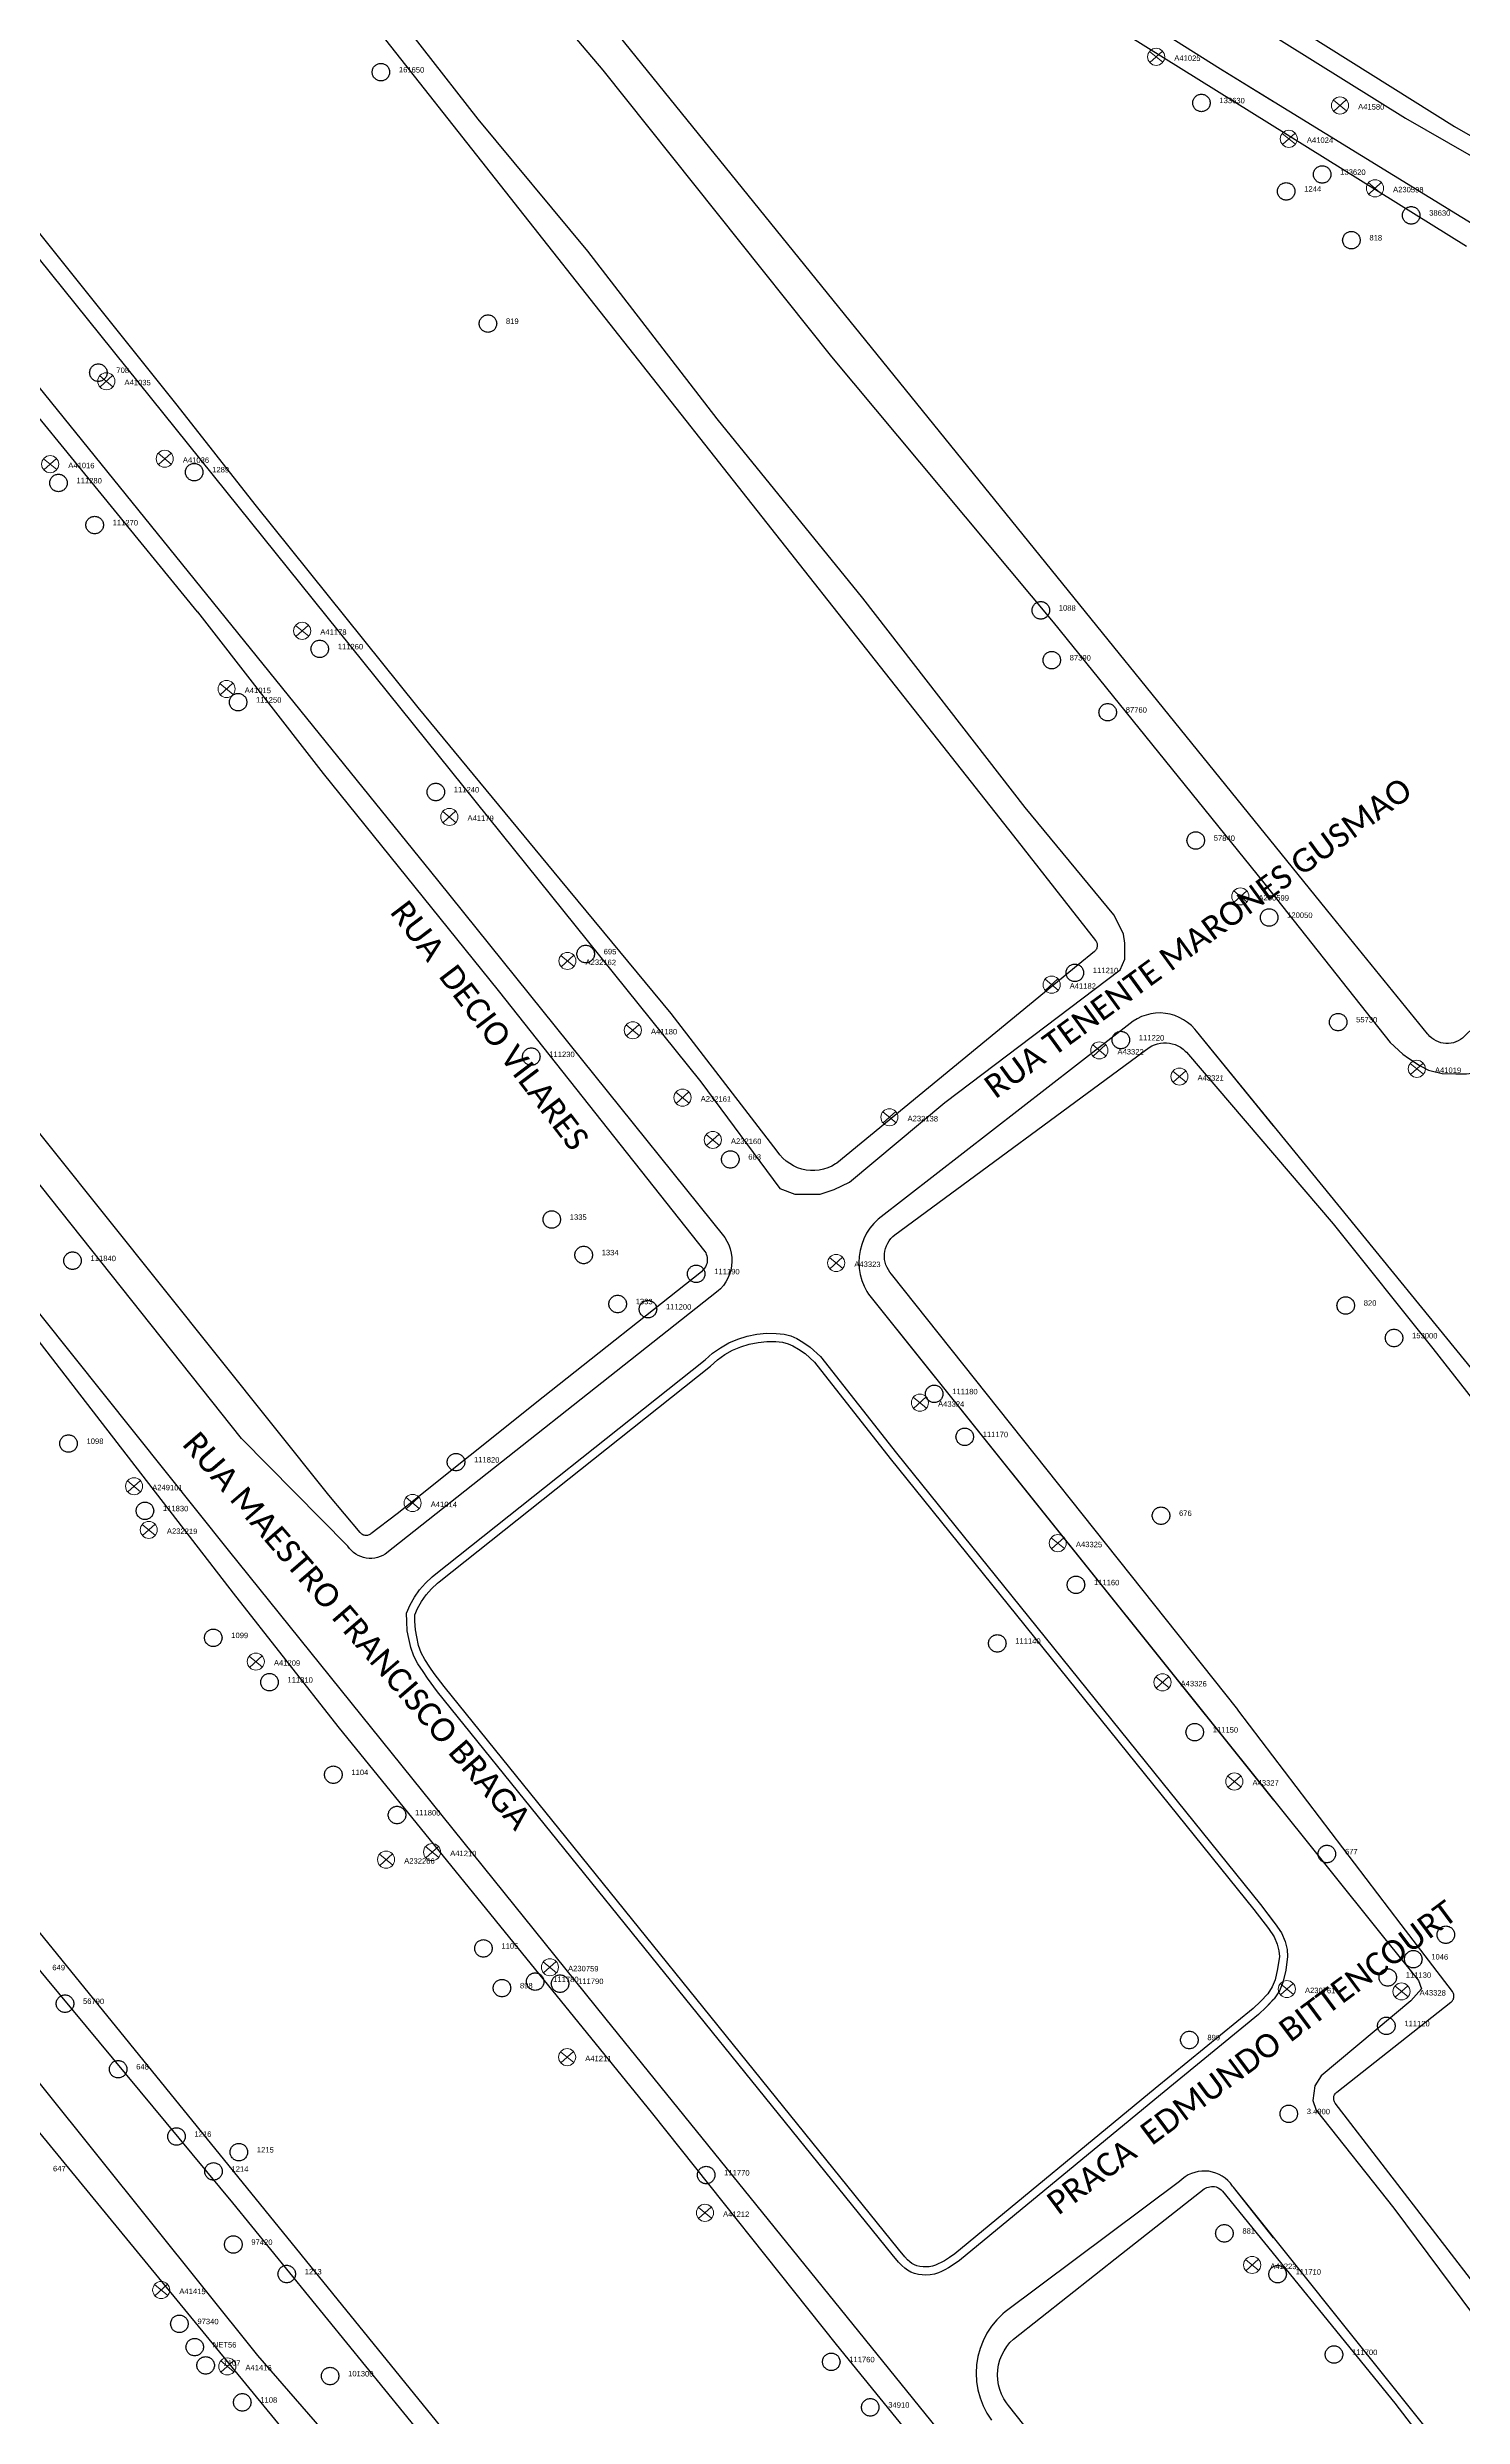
# Model space of a CAD drawing. Header units: millimetres. Extents: x 676447 to 689606, y 7455628 to 7463967.
# Drawn here: x 685494.8 to 685676.6, y 7458956.9 to 7459261.4 of the extents above; entities that cross this region are included whole.
import ezdxf

# ---------------------------------------------------------------- set-up
doc = ezdxf.new("R2010")
doc.units = ezdxf.units.MM
doc.header["$LTSCALE"] = 0.1
doc.header["$MEASUREMENT"] = 0
doc.linetypes.add('PHANTOM2', pattern=[1.25, 0.625, -0.125, 0.125, -0.125, 0.125, -0.125])
doc.layers.add('10.4-Postes', color=1, linetype='Continuous', lineweight=0)
for name, color, linetype in [('Caixas Subterrâneas', 5, 'Continuous'), ('LEGENDAS_INFRAESTRUTURAS', 7, 'Continuous'), ('MUB_MEIOFIO', 7, 'Continuous'), ('MUB_OBRA_ARTE', 7, 'Continuous'), ('MUB_QUADRAS', 7, 'Continuous'), ('MUB_SEGMENTO', 7, 'Continuous'), ('NOS_DE_INFRAESTRUTURA', 7, 'Continuous')]:
    doc.layers.add(name, color=color, linetype=linetype)
doc.styles.add('Legend', font='calibri.ttf')
doc.styles.get("Standard").update_dxf_attribs({"font": 'arial.ttf'})

# ---------------------------------------------------------------- blocks, each defined once
blk = doc.blocks.new('MHMZ')
at = {"linetype": 'PHANTOM2'}
blk.add_circle((0, 0), 0.0000101, dxfattribs=at)
blk = doc.blocks.new('PTPT')
at = {"layer": '10.4-Postes', "color": 1, "linetype": 'PHANTOM2'}
for points in [[(-0.0000079, 0.0000104), (0.0000075, -0.000002)], [(0.000007, 0.0000109), (-0.0000074, -0.0000025)]]:
    blk.add_lwpolyline(points, dxfattribs=at)
at = {"layer": '10.4-Postes', "color": 1}
blk.add_circle((-0.0000002, 0.0000042), 0.00000987, dxfattribs=at)

msp = doc.modelspace()

# ---------------------------------------------------------------- linework, layer by layer
at = {"layer": 'MUB_MEIOFIO', "color": 253, "linetype": 'Continuous'}
for points in [[(685435.92, 7459289.18), (685544.92, 7459154.35), (685581.82, 7459108.44), (685582.11, 7459107.97), (685582.34, 7459107.47), (685582.53, 7459106.95), (685582.65, 7459106.42), (685582.73, 7459105.87), (685582.74, 7459105.32), (685582.7, 7459104.78), (685582.59, 7459104.23), (685582.44, 7459103.71), (685582.23, 7459103.2), (685581.96, 7459102.72), (685581.65, 7459102.26), (685581.29, 7459101.84), (685580.99, 7459101.55), (685538.19, 7459067.74), (685537.88, 7459067.56), (685537.55, 7459067.41), (685537.2, 7459067.3), (685536.85, 7459067.22), (685536.49, 7459067.18), (685536.12, 7459067.18), (685535.76, 7459067.22), (685535.41, 7459067.3), (685535.06, 7459067.41), (685534.73, 7459067.55), (685534.42, 7459067.73), (685534.12, 7459067.95), (685533.85, 7459068.19), (685533.61, 7459068.46), (685533.4, 7459068.75), (685533.38, 7459068.78)], [(685541.53, 7459287.51), (685566.17, 7459258.44), (685595.56, 7459221.62), (685624.04, 7459187.49), (685651.07, 7459154.02), (685652.35, 7459152.4)], [(685453.4, 7459284.34), (685578.76, 7459128.45), (685588.91, 7459114.71), (685590.83, 7459113.99), (685592.45, 7459113.99), (685594.07, 7459113.99), (685595.87, 7459114.59), (685597.85, 7459115.55), (685610.12, 7459125.78), (685632.64, 7459142.83), (685633.24, 7459144.21), (685633.24, 7459146.25), (685633.06, 7459147.39), (685632.64, 7459148.29), (685631.8, 7459149.91), (685620.43, 7459163.69), (685599.58, 7459190.61), (685580.84, 7459213.63), (685564.25, 7459235.2), (685550.13, 7459252.14), (685535.82, 7459270.53)], [(685652.35, 7459254.38), (685645.51, 7459258.59), (685612.32, 7459279.52)], [(685533.4, 7459068.75), (685519.72, 7459082.58), (685482.38, 7459129.53), (685438.59, 7459184.17), (685400.68, 7459232.1), (685386.44, 7459249.74), (685386.1, 7459250.78), (685385.87, 7459251.86), (685385.76, 7459252.95), (685385.76, 7459254.04), (685385.87, 7459255.13), (685386.1, 7459256.21), (685386.44, 7459257.25), (685386.88, 7459258.25), (685387.43, 7459259.2), (685388.08, 7459260.09), (685388.81, 7459260.91), (685389.63, 7459261.64)], [(685308.2, 7459245.92), (685344.71, 7459199.62), (685371.87, 7459165.81), (685396.72, 7459135.31), (685419.83, 7459106.46), (685447.18, 7459071.91), (685484.29, 7459025.64), (685518.6, 7458984.34), (685560.1, 7458933.38), (685588.01, 7458898.38), (685612.26, 7458868.48), (685624.75, 7458853.2)], [(685652.35, 7459122.77), (685642.43, 7459134.94), (685642.21, 7459135.21), (685641.78, 7459135.66), (685641.3, 7459136.06), (685640.78, 7459136.42), (685640.23, 7459136.71), (685639.66, 7459136.95), (685639.06, 7459137.12), (685638.44, 7459137.23), (685637.82, 7459137.28), (685637.19, 7459137.26), (685636.58, 7459137.17), (685635.97, 7459137.02), (685635.38, 7459136.81), (685634.82, 7459136.54), (685634.29, 7459136.21), (685601.52, 7459110.8), (685600.97, 7459110.24), (685600.48, 7459109.63), (685600.05, 7459108.97), (685599.7, 7459108.27), (685599.42, 7459107.53), (685599.22, 7459106.77), (685599.11, 7459106), (685599.07, 7459105.21), (685599.11, 7459104.43), (685599.24, 7459103.65), (685599.45, 7459102.9), (685599.73, 7459102.17), (685600.09, 7459101.47), (685600.29, 7459101.15), (685652.35, 7459036.12)], [(685619.17, 7458942.94), (685566.57, 7459007.96), (685518.05, 7459068.26), (685470.07, 7459128.33)], [(685544.94, 7459050.05), (685543.63, 7459051.77), (685543.06, 7459052.63), (685542.39, 7459053.65), (685541.86, 7459054.63), (685541.48, 7459055.72), (685541.22, 7459056.89), (685541.03, 7459057.86), (685540.96, 7459059.07), (685540.95, 7459060.14), (685541.4, 7459061.2), (685541.96, 7459062.2), (685542.62, 7459063.15), (685543.38, 7459064.01), (685544.22, 7459064.8), (685544.48, 7459065.01), (685579.31, 7459092.71), (685580.25, 7459093.54), (685581.28, 7459094.26), (685582.37, 7459094.88), (685583.52, 7459095.37), (685584.72, 7459095.74), (685585.95, 7459095.99), (685587.2, 7459096.11), (685588.45, 7459096.09), (685589.44, 7459096), (685590.31, 7459095.77), (685591.07, 7459095.44), (685591.86, 7459094.98), (685592.8, 7459094.32), (685594.12, 7459093.11), (685603.9, 7459080.69), (685650.64, 7459022.7), (685652.35, 7459020.49)], [(685652.35, 7459010.52), (685651.4, 7459009.5), (685650.41, 7459008.55), (685637.81, 7458998.25), (685612, 7458976.94), (685611.31, 7458976.47), (685610.59, 7458976), (685610.11, 7458975.74), (685609.68, 7458975.54), (685609.28, 7458975.36), (685608.79, 7458975.2), (685608.2, 7458975.09), (685607.66, 7458975.06), (685607.2, 7458975.09), (685606.71, 7458975.15), (685606.22, 7458975.27), (685605.75, 7458975.43), (685605.29, 7458975.7), (685604.95, 7458975.96), (685604.57, 7458976.29), (685604.17, 7458976.73), (685603.33, 7458977.72), (685544.94, 7459050.05)], [(685553.44, 7458928.35), (685521.84, 7458964.74), (685487.3, 7459007.79)], [(685652.35, 7458979.88), (685647.17, 7458986.36), (685647.07, 7458986.52), (685646.79, 7458986.89), (685646.48, 7458987.22), (685646.13, 7458987.52), (685645.75, 7458987.79), (685645.35, 7458988.01), (685644.93, 7458988.19), (685644.49, 7458988.32), (685644.04, 7458988.41), (685643.58, 7458988.45), (685643.12, 7458988.44), (685642.66, 7458988.39), (685642.22, 7458988.28), (685641.78, 7458988.13), (685641.37, 7458987.94), (685640.97, 7458987.7), (685640.61, 7458987.42), (685640.27, 7458987.11), (685617.84, 7458970.34), (685617.55, 7458970.09), (685616.79, 7458969.33), (685616.11, 7458968.5), (685615.52, 7458967.6), (685615.03, 7458966.64), (685614.64, 7458965.64), (685614.36, 7458964.6), (685614.19, 7458963.53), (685614.13, 7458962.46), (685614.18, 7458961.38), (685614.35, 7458960.32), (685614.63, 7458959.28), (685615.01, 7458958.27), (685615.5, 7458957.31), (685616.08, 7458956.41)]]:
    msp.add_lwpolyline(points, dxfattribs=at)
at = {"layer": 'MUB_MEIOFIO', "linetype": 'Continuous'}
for points in [[(685435.92, 7459289.18), (685544.92, 7459154.35), (685581.82, 7459108.44), (685582.11, 7459107.97), (685582.34, 7459107.47), (685582.53, 7459106.95), (685582.65, 7459106.42), (685582.73, 7459105.87), (685582.74, 7459105.32), (685582.7, 7459104.78), (685582.59, 7459104.23), (685582.44, 7459103.71), (685582.23, 7459103.2), (685581.96, 7459102.72), (685581.65, 7459102.26), (685581.29, 7459101.84), (685580.99, 7459101.55), (685538.19, 7459067.74), (685537.88, 7459067.56), (685537.55, 7459067.41), (685537.2, 7459067.3), (685536.85, 7459067.22), (685536.49, 7459067.18), (685536.12, 7459067.18), (685535.76, 7459067.22), (685535.41, 7459067.3), (685535.06, 7459067.41), (685534.73, 7459067.55), (685534.42, 7459067.73), (685534.12, 7459067.95), (685533.85, 7459068.19), (685533.61, 7459068.46), (685533.4, 7459068.75), (685533.38, 7459068.78)], [(685541.53, 7459287.51), (685566.17, 7459258.44), (685595.56, 7459221.62), (685624.04, 7459187.49), (685651.07, 7459154.02), (685667.33, 7459133.48), (685668.95, 7459131.98), (685669.66, 7459131.46), (685671.16, 7459130.49), (685672.26, 7459129.91), (685674.02, 7459129.52), (685675.77, 7459129.45), (685677.13, 7459129.45), (685680.25, 7459129.84), (685690.7, 7459140.1), (685722.43, 7459171.67), (685743.44, 7459193.51), (685744.03, 7459194.35), (685743.9, 7459195.19), (685743.12, 7459196.56)], [(685453.4, 7459284.34), (685578.76, 7459128.45), (685588.91, 7459114.71), (685590.83, 7459113.99), (685592.45, 7459113.99), (685594.07, 7459113.99), (685595.87, 7459114.59), (685597.85, 7459115.55), (685610.12, 7459125.78), (685632.64, 7459142.83), (685633.24, 7459144.21), (685633.24, 7459146.25), (685633.06, 7459147.39), (685632.64, 7459148.29), (685631.8, 7459149.91), (685620.43, 7459163.69), (685599.58, 7459190.61), (685580.84, 7459213.63), (685564.25, 7459235.2), (685550.13, 7459252.14), (685535.82, 7459270.53)], [(685741.98, 7459198.05), (685694.65, 7459228.38), (685645.51, 7459258.59), (685612.32, 7459279.52)], [(685637.79, 7459271.99), (685669.27, 7459252.27), (685699.52, 7459234.93)], [(685533.4, 7459068.75), (685519.72, 7459082.58), (685482.38, 7459129.53), (685438.59, 7459184.17), (685400.68, 7459232.1), (685386.44, 7459249.74), (685386.1, 7459250.78), (685385.87, 7459251.86), (685385.76, 7459252.95), (685385.76, 7459254.04), (685385.87, 7459255.13), (685386.1, 7459256.21), (685386.44, 7459257.25), (685386.88, 7459258.25), (685387.43, 7459259.2), (685388.08, 7459260.09), (685388.81, 7459260.91), (685389.63, 7459261.64)], [(685696.37, 7459068.79), (685642.43, 7459134.94), (685642.21, 7459135.21), (685641.78, 7459135.66), (685641.3, 7459136.06), (685640.78, 7459136.42), (685640.23, 7459136.71), (685639.66, 7459136.95), (685639.06, 7459137.12), (685638.44, 7459137.23), (685637.82, 7459137.28), (685637.19, 7459137.26), (685636.58, 7459137.17), (685635.97, 7459137.02), (685635.38, 7459136.81), (685634.82, 7459136.54), (685634.29, 7459136.21), (685601.52, 7459110.8), (685600.97, 7459110.24), (685600.48, 7459109.63), (685600.05, 7459108.97), (685599.7, 7459108.27), (685599.42, 7459107.53), (685599.22, 7459106.77), (685599.11, 7459106), (685599.07, 7459105.21), (685599.11, 7459104.43), (685599.24, 7459103.65), (685599.45, 7459102.9), (685599.73, 7459102.17), (685600.09, 7459101.47), (685600.29, 7459101.15), (685666.29, 7459018.71), (685670.97, 7459012.94), (685671.33, 7459011.85), (685669.98, 7459010.31), (685658.47, 7459000.68), (685657.65, 7458999.41), (685657.38, 7458997.51), (685657.83, 7458996.25), (685667.79, 7458983.66), (685682.4, 7458964.07)], [(685619.17, 7458942.94), (685566.57, 7459007.96), (685518.05, 7459068.26), (685470.07, 7459128.33)], [(685544.94, 7459050.05), (685543.63, 7459051.77), (685543.06, 7459052.63), (685542.39, 7459053.65), (685541.86, 7459054.63), (685541.48, 7459055.72), (685541.22, 7459056.89), (685541.03, 7459057.86), (685540.96, 7459059.07), (685540.95, 7459060.14), (685541.4, 7459061.2), (685541.96, 7459062.2), (685542.62, 7459063.15), (685543.38, 7459064.01), (685544.22, 7459064.8), (685544.48, 7459065.01), (685579.31, 7459092.71), (685580.25, 7459093.54), (685581.28, 7459094.26), (685582.37, 7459094.88), (685583.52, 7459095.37), (685584.72, 7459095.74), (685585.95, 7459095.99), (685587.2, 7459096.11), (685588.45, 7459096.09), (685589.44, 7459096), (685590.31, 7459095.77), (685591.07, 7459095.44), (685591.86, 7459094.98), (685592.8, 7459094.32), (685594.12, 7459093.11), (685603.9, 7459080.69), (685650.64, 7459022.7), (685652.56, 7459020.22), (685653.34, 7459019.04), (685653.81, 7459017.93), (685654.08, 7459016.92), (685654.15, 7459016.01), (685653.9, 7459014.26), (685653.55, 7459012.68), (685653.09, 7459011.62), (685652.42, 7459010.59), (685651.4, 7459009.5), (685650.41, 7459008.55), (685637.81, 7458998.25), (685612, 7458976.94), (685611.31, 7458976.47), (685610.59, 7458976), (685610.11, 7458975.74), (685609.68, 7458975.54), (685609.28, 7458975.36), (685608.79, 7458975.2), (685608.2, 7458975.09), (685607.66, 7458975.06), (685607.2, 7458975.09), (685606.71, 7458975.15), (685606.22, 7458975.27), (685605.75, 7458975.43), (685605.29, 7458975.7), (685604.95, 7458975.96), (685604.57, 7458976.29), (685604.17, 7458976.73), (685603.33, 7458977.72), (685544.94, 7459050.05)], [(685484.29, 7459025.64), (685518.6, 7458984.34), (685560.1, 7458933.38)], [(685553.44, 7458928.35), (685521.84, 7458964.74), (685487.3, 7459007.79)], [(685735.76, 7458875.61), (685647.17, 7458986.36), (685647.07, 7458986.52), (685646.79, 7458986.89), (685646.48, 7458987.22), (685646.13, 7458987.52), (685645.75, 7458987.79), (685645.35, 7458988.01), (685644.93, 7458988.19), (685644.49, 7458988.32), (685644.04, 7458988.41), (685643.58, 7458988.45), (685643.12, 7458988.44), (685642.66, 7458988.39), (685642.22, 7458988.28), (685641.78, 7458988.13), (685641.37, 7458987.94), (685640.97, 7458987.7), (685640.61, 7458987.42), (685640.27, 7458987.11), (685617.84, 7458970.34), (685617.55, 7458970.09), (685616.79, 7458969.33), (685616.11, 7458968.5), (685615.52, 7458967.6), (685615.03, 7458966.64), (685614.64, 7458965.64), (685614.36, 7458964.6), (685614.19, 7458963.53), (685614.13, 7458962.46), (685614.18, 7458961.38), (685614.35, 7458960.32), (685614.63, 7458959.28), (685615.01, 7458958.27), (685615.5, 7458957.31), (685616.08, 7458956.41)]]:
    msp.add_lwpolyline(points, dxfattribs=at)
at = {"layer": 'MUB_OBRA_ARTE', "linetype": 'Continuous'}
msp.add_lwpolyline([(685545.77, 7459050.7), (685544.49, 7459052.38), (685543.94, 7459053.21), (685543.3, 7459054.19), (685542.83, 7459055.06), (685542.5, 7459056.01), (685542.25, 7459057.11), (685542.08, 7459057.99), (685542.02, 7459059.11), (685542.01, 7459059.93), (685542.35, 7459060.73), (685542.86, 7459061.64), (685543.45, 7459062.5), (685544.14, 7459063.27), (685544.91, 7459064), (685545.14, 7459064.19), (685579.99, 7459091.9), (685580.9, 7459092.71), (685581.84, 7459093.37), (685582.84, 7459093.93), (685583.88, 7459094.38), (685584.98, 7459094.72), (685586.11, 7459094.94), (685587.24, 7459095.05), (685588.39, 7459095.04), (685589.26, 7459094.96), (685589.96, 7459094.77), (685590.59, 7459094.5), (685591.29, 7459094.09), (685592.14, 7459093.5), (685593.34, 7459092.39), (685603.07, 7459080.03), (685649.81, 7459022.05), (685651.7, 7459019.61), (685652.41, 7459018.54), (685652.81, 7459017.59), (685653.03, 7459016.74), (685653.09, 7459016.04), (685652.86, 7459014.45), (685652.54, 7459013.01), (685652.16, 7459012.12), (685651.59, 7459011.24), (685650.65, 7459010.24), (685649.71, 7459009.34), (685637.14, 7458999.07), (685611.37, 7458977.79), (685610.72, 7458977.35), (685610.05, 7458976.91), (685609.64, 7458976.68), (685609.24, 7458976.5), (685608.9, 7458976.35), (685608.53, 7458976.23), (685608.07, 7458976.14), (685607.67, 7458976.12), (685607.3, 7458976.14), (685606.9, 7458976.19), (685606.52, 7458976.28), (685606.19, 7458976.39), (685605.88, 7458976.58), (685605.62, 7458976.78), (685605.31, 7458977.05), (685604.96, 7458977.43), (685604.14, 7458978.39), (685545.77, 7459050.7)], dxfattribs=at)
at = {"layer": 'MUB_QUADRAS', "linetype": 'Continuous'}
for points in [[(685715.96, 7459227.97), (685675.61, 7459251.15), (685675.57, 7459251.17), (685559.75, 7459323.87)], [(685690.18, 7459146.88), (685677.09, 7459134.53), (685676.87, 7459134.28), (685676.63, 7459134.06), (685676.36, 7459133.87), (685676.07, 7459133.7), (685675.77, 7459133.57), (685675.46, 7459133.46), (685675.14, 7459133.39), (685674.81, 7459133.36), (685674.48, 7459133.36), (685674.15, 7459133.39), (685673.83, 7459133.46), (685673.51, 7459133.56), (685673.21, 7459133.69), (685672.93, 7459133.86), (685672.66, 7459134.05), (685672.41, 7459134.27), (685672.19, 7459134.51), (685672.11, 7459134.62), (685659.88, 7459149.69), (685554.6, 7459279.77)], [(685536.49, 7459264.58), (685618.92, 7459160.04), (685629.48, 7459146.58), (685629.54, 7459146.49), (685629.59, 7459146.4), (685629.63, 7459146.31), (685629.66, 7459146.21), (685629.68, 7459146.1), (685629.69, 7459146), (685629.69, 7459145.89), (685629.67, 7459145.79), (685629.65, 7459145.69), (685629.62, 7459145.59), (685629.57, 7459145.49), (685629.52, 7459145.4), (685629.46, 7459145.32), (685629.39, 7459145.24), (685629.32, 7459145.19), (685627.23, 7459143.47), (685596.24, 7459117.99), (685596.07, 7459117.88), (685595.58, 7459117.6), (685595.06, 7459117.37), (685594.52, 7459117.2), (685593.96, 7459117.08), (685593.4, 7459117.03), (685592.83, 7459117.03), (685592.27, 7459117.09), (685591.71, 7459117.22), (685591.17, 7459117.39), (685590.66, 7459117.63), (685590.17, 7459117.92), (685589.71, 7459118.25), (685589.29, 7459118.63), (685588.91, 7459119.06), (685588.58, 7459119.52), (685574.96, 7459137.2), (685560.71, 7459154.39), (685542.45, 7459176.56), (685521.49, 7459202.64), (685511.46, 7459215.38), (685485.06, 7459248.39)], [(685631.37, 7459264.34), (685677.13, 7459235.84)], [(685476.85, 7459234.31), (685514.06, 7459188.84), (685514.08, 7459188.82), (685530.25, 7459168.07), (685552.71, 7459140.16), (685579.28, 7459106.64), (685579.38, 7459106.46), (685579.46, 7459106.27), (685579.52, 7459106.07), (685579.56, 7459105.87), (685579.58, 7459105.66), (685579.58, 7459105.45), (685579.55, 7459105.25), (685579.51, 7459105.05), (685579.44, 7459104.85), (685579.35, 7459104.66), (685579.24, 7459104.49), (685579.12, 7459104.32), (685578.98, 7459104.17), (685578.82, 7459104.03), (685558.49, 7459087.91), (685539.72, 7459072.93), (685536.37, 7459070.34), (685536.31, 7459070.29), (685536.22, 7459070.24), (685536.13, 7459070.2), (685536.03, 7459070.16), (685535.92, 7459070.14), (685535.82, 7459070.13), (685535.72, 7459070.13), (685535.61, 7459070.14), (685535.51, 7459070.16), (685535.41, 7459070.19), (685535.31, 7459070.23), (685535.22, 7459070.28), (685535.14, 7459070.34), (685535.06, 7459070.41), (685534.99, 7459070.49), (685530.98, 7459075.3), (685466.71, 7459155.66)], [(685603.27, 7459103.7), (685603.05, 7459103.96), (685602.85, 7459104.26), (685602.68, 7459104.57), (685602.54, 7459104.9), (685602.44, 7459105.25), (685602.37, 7459105.6), (685602.35, 7459105.96), (685602.36, 7459106.32), (685602.4, 7459106.67), (685602.49, 7459107.02), (685602.61, 7459107.36), (685602.76, 7459107.69), (685602.95, 7459107.99), (685603.17, 7459108.28), (685603.42, 7459108.54), (685603.69, 7459108.77), (685636.37, 7459132.84), (685636.7, 7459133.04), (685637.06, 7459133.2), (685637.42, 7459133.32), (685637.8, 7459133.4), (685638.18, 7459133.44), (685638.57, 7459133.45), (685638.96, 7459133.41), (685639.33, 7459133.33), (685639.7, 7459133.22), (685640.06, 7459133.06), (685640.39, 7459132.87), (685640.71, 7459132.65), (685641, 7459132.39), (685641.15, 7459132.23), (685659.99, 7459110.19), (685660.01, 7459110.17), (685672.78, 7459094.18), (685685.77, 7459077.58)], [(685686.14, 7458963.58), (685660.27, 7458997.19), (685660.22, 7458997.26), (685660.17, 7458997.35), (685660.13, 7458997.45), (685660.1, 7458997.55), (685660.08, 7458997.65), (685660.07, 7458997.76), (685660.07, 7458997.86), (685660.08, 7458997.97), (685660.1, 7458998.07), (685660.14, 7458998.17), (685660.18, 7458998.26), (685660.24, 7458998.35), (685660.3, 7458998.44), (685660.37, 7458998.51), (685660.45, 7458998.58), (685675.13, 7459010.13), (685675.2, 7459010.19), (685675.28, 7459010.27), (685675.34, 7459010.35), (685675.39, 7459010.44), (685675.44, 7459010.53), (685675.47, 7459010.63), (685675.5, 7459010.73), (685675.51, 7459010.84), (685675.52, 7459010.94), (685675.51, 7459011.04), (685675.49, 7459011.15), (685675.46, 7459011.25), (685675.42, 7459011.35), (685675.37, 7459011.44), (685675.31, 7459011.52), (685668.73, 7459020.14), (685647.76, 7459047.73), (685647.74, 7459047.75), (685603.27, 7459103.7)], [(685490.64, 7459099.02), (685518.67, 7459062.71), (685532.11, 7459045.57), (685572.55, 7458995.8), (685596.14, 7458966.16), (685638.01, 7458914.64)], [(685438.83, 7459060.28), (685547.72, 7458927.66)], [(685548.87, 7458951.27), (685483.88, 7459031.29)], [(685635.31, 7458936.79), (685618.29, 7458958.32), (685618.04, 7458958.64), (685617.69, 7458959.18), (685617.4, 7458959.76), (685617.17, 7458960.36), (685617, 7458960.98), (685616.91, 7458961.62), (685616.87, 7458962.27), (685616.91, 7458962.91), (685617.01, 7458963.55), (685617.18, 7458964.17), (685617.41, 7458964.78), (685617.71, 7458965.35), (685618.06, 7458965.89), (685618.47, 7458966.39), (685618.93, 7458966.85), (685632.8, 7458977.81), (685643.43, 7458986.14), (685643.6, 7458986.24), (685643.78, 7458986.33), (685643.97, 7458986.39), (685644.16, 7458986.43), (685644.36, 7458986.46), (685644.56, 7458986.46), (685644.76, 7458986.44), (685644.95, 7458986.4), (685645.04, 7458986.38), (685645.24, 7458986.28), (685645.43, 7458986.16), (685645.61, 7458986.02), (685645.76, 7458985.86), (685645.78, 7458985.85), (685667.93, 7458958.61), (685707.77, 7458906.58)]]:
    msp.add_lwpolyline(points, dxfattribs=at)

# ---------------------------------------------------------------- block references
at = {"layer": 'Caixas Subterrâneas', "color": 40}
for p, xscale, yscale, zscale, rotation in [((685537.65, 7459258.2), 111319.4907932735, 111319.4907932735, 111319.4907932735, 359.2937005433483), ((685643.07, 7459254.24), 111319.4907932736, 111319.4907932736, 111319.4907932736, 359.2932982944125), ((685658.59, 7459245.05), 111319.4907932735, 111319.4907932735, 111319.4907932735, 359.2932363932696), ((685653.96, 7459242.87), 111319.4907932736, 111319.4907932736, 111319.4907932736, 359.2932533398707), ((685670.02, 7459239.79), 111319.4907932736, 111319.4907932736, 111319.4907932736, 359.2931912688484), ((685662.34, 7459236.6), 111319.4907932736, 111319.4907932736, 111319.4907932736, 359.2932195168347), ((685551.4, 7459225.88), 111319.4907932735, 111319.4907932735, 111319.4907932735, 359.2936382306016), ((685501.35, 7459219.57), 111319.4907932736, 111319.4907932736, 111319.4907932736, 359.2938266864911), ((685513.66, 7459206.79), 111319.4907932736, 111319.4907932736, 111319.4907932736, 359.2937759121544), ((685496.22, 7459205.4), 111319.4907932736, 111319.4907932736, 111319.4907932736, 359.2938418196682), ((685500.87, 7459199.99), 111319.4907932735, 111319.4907932735, 111319.4907932735, 359.2938224394542), ((685622.43, 7459189.03), 111319.4907932736, 111319.4907932736, 111319.4907932736, 359.2933565848726), ((685529.79, 7459184.07), 111319.4907932736, 111319.4907932736, 111319.4907932736, 359.2937075186194), ((685623.84, 7459182.63), 111319.4907932736, 111319.4907932736, 111319.4907932736, 359.2933492737823), ((685519.3, 7459177.22), 111319.4907932736, 111319.4907932736, 111319.4907932736, 359.2937453085912), ((685631.03, 7459175.93), 111319.4907932736, 111319.4907932736, 111319.4907932736, 359.2933198214233), ((685544.7, 7459165.68), 111319.4907932736, 111319.4907932736, 111319.4907932736, 359.2936450739999), ((685642.34, 7459159.45), 111319.4907932735, 111319.4907932735, 111319.4907932735, 359.2932716885365), ((685651.77, 7459149.55), 111319.4907932736, 111319.4907932736, 111319.4907932736, 359.2932327465826), ((685563.96, 7459144.86), 111319.4907932735, 111319.4907932735, 111319.4907932735, 359.2935653661969), ((685626.81, 7459142.44), 111319.4907932736, 111319.4907932736, 111319.4907932736, 359.2933255195816), ((685660.63, 7459136.11), 111319.4907932735, 111319.4907932735, 111319.4907932735, 359.2931948688162), ((685632.72, 7459133.8), 111319.4907932736, 111319.4907932736, 111319.4907932736, 359.2933003600913), ((685556.97, 7459131.67), 111319.4907932736, 111319.4907932736, 111319.4907932736, 359.2935878597827), ((685582.54, 7459118.46), 111319.4907932736, 111319.4907932736, 111319.4907932736, 359.2934864981855), ((685559.6, 7459110.74), 111319.4907932736, 111319.4907932736, 111319.4907932736, 359.2935713798343), ((685498.03, 7459105.45), 111319.4907932736, 111319.4907932736, 111319.4907932736, 359.2938039950337), ((685563.7, 7459106.18), 111319.4907932736, 111319.4907932736, 111319.4907932736, 359.2935543819444), ((685578.16, 7459103.75), 111319.4907932735, 111319.4907932735, 111319.4907932735, 359.2934985943397), ((685568.07, 7459099.88), 111319.4907932736, 111319.4907932736, 111319.4907932736, 359.2935358195283), ((685571.96, 7459099.22), 111319.4907932735, 111319.4907932735, 111319.4907932735, 359.2935207920807), ((685661.61, 7459099.68), 111319.4907932736, 111319.4907932736, 111319.4907932736, 359.2931798717215), ((685667.82, 7459095.51), 111319.4907932735, 111319.4907932735, 111319.4907932735, 359.2931549599671), ((685608.74, 7459088.33), 111319.4907932736, 111319.4907932736, 111319.4907932736, 359.293377494896), ((685497.51, 7459081.94), 111319.4907932736, 111319.4907932736, 111319.4907932736, 359.2937986858003), ((685612.66, 7459082.81), 111319.4907932736, 111319.4907932736, 111319.4907932736, 359.2933608772112), ((685547.3, 7459079.56), 111319.4907932736, 111319.4907932736, 111319.4907932736, 359.293608522173), ((685507.33, 7459073.3), 111319.4907932735, 111319.4907932735, 111319.4907932735, 359.2937586545842), ((685637.88, 7459072.67), 111319.4907932735, 111319.4907932735, 111319.4907932735, 359.2932617834585), ((685626.95, 7459063.79), 111319.4907932736, 111319.4907932736, 111319.4907932736, 359.2933006003252), ((685516.11, 7459056.98), 111319.4907932736, 111319.4907932736, 111319.4907932736, 359.2937202182634), ((685616.84, 7459056.26), 111319.4907932735, 111319.4907932735, 111319.4907932735, 359.2933367356957), ((685523.33, 7459051.27), 111319.4907932736, 111319.4907932736, 111319.4907932736, 359.2936909601048), ((685642.21, 7459044.85), 111319.4907932736, 111319.4907932736, 111319.4907932736, 359.293236690146), ((685531.54, 7459039.38), 111319.4907932735, 111319.4907932735, 111319.4907932735, 359.2936560690237), ((685539.72, 7459034.2), 111319.4907932736, 111319.4907932736, 111319.4907932736, 359.2936233291025), ((685659.19, 7459029.19), 111319.4907932735, 111319.4907932735, 111319.4907932735, 359.2931672516643), ((685550.82, 7459017.06), 111319.4907932736, 111319.4907932736, 111319.4907932736, 359.2935757894123), ((685674.47, 7459018.82), 111319.4907932736, 111319.4907932736, 111319.4907932736, 359.2931058978227), ((685670.29, 7459015.67), 111319.4907932736, 111319.4907932736, 111319.4907932736, 359.2931208132919), ((685553.2, 7459011.96), 111319.4907932735, 111319.4907932735, 111319.4907932735, 359.2935651635698), ((685557.47, 7459012.79), 111319.4907932736, 111319.4907932736, 111319.4907932736, 359.2935491537905), ((685560.67, 7459012.53), 111319.4907932736, 111319.4907932736, 111319.4907932736, 359.2935369259933), ((685667.01, 7459013.33), 111319.4907932735, 111319.4907932735, 111319.4907932735, 359.2931325616542), ((685497.06, 7459009.96), 111319.4907932736, 111319.4907932736, 111319.4907932736, 359.2937781240419), ((685641.52, 7459005.29), 111319.4907932736, 111319.4907932736, 111319.4907932736, 359.2932270641268), ((685666.83, 7459007.1), 111319.4907932736, 111319.4907932736, 111319.4907932736, 359.293131312876), ((685503.89, 7459001.53), 111319.4907932736, 111319.4907932736, 111319.4907932736, 359.2937495512821), ((685654.29, 7458995.8), 111319.4907932735, 111319.4907932735, 111319.4907932735, 359.2931755366397), ((685511.38, 7458992.89), 111319.4907932735, 111319.4907932735, 111319.4907932735, 359.2937183683148), ((685519.4, 7458990.88), 111319.4907932736, 111319.4907932736, 111319.4907932736, 359.2936872202646), ((685516.14, 7458988.4), 111319.4907932736, 111319.4907932736, 111319.4907932736, 359.2936988738143), ((685579.44, 7458987.93), 111319.4907932736, 111319.4907932736, 111319.4907932736, 359.2934578964092), ((685646.02, 7458980.44), 111319.4907932736, 111319.4907932736, 111319.4907932736, 359.2932022368772), ((685518.69, 7458979.01), 111319.4907932736, 111319.4907932736, 111319.4907932736, 359.2936862727192), ((685525.55, 7458975.21), 111319.4907932736, 111319.4907932736, 111319.4907932736, 359.2936589885614), ((685652.86, 7458975.2), 111319.4907932736, 111319.4907932736, 111319.4907932736, 359.2931745933267), ((685511.76, 7458968.81), 111319.4907932735, 111319.4907932735, 111319.4907932735, 359.2937094695571), ((685513.73, 7458965.82), 111319.4907932736, 111319.4907932736, 111319.4907932736, 359.2937010299669), ((685515.13, 7458963.47), 111319.4907932736, 111319.4907932736, 111319.4907932736, 359.293695007906), ((685531.12, 7458962.1), 111319.4907932735, 111319.4907932735, 111319.4907932735, 359.2936337232952), ((685595.51, 7458963.93), 111319.4907932736, 111319.4907932736, 111319.4907932736, 359.2933893120102), ((685660.1, 7458964.86), 111319.4907932736, 111319.4907932736, 111319.4907932736, 359.2931438323268), ((685519.84, 7458958.72), 111319.4907932736, 111319.4907932736, 111319.4907932736, 359.2936756132237), ((685600.52, 7458958.08), 111319.4907932735, 111319.4907932735, 111319.4907932735, 359.293368445738)]:
    msp.add_blockref('MHMZ', p, dxfattribs=dict(at, xscale=xscale, yscale=yscale, zscale=zscale, rotation=rotation))
at = {"layer": 'NOS_DE_INFRAESTRUTURA', "color": 1}
for p, xscale, yscale, zscale, rotation in [((685637.27, 7459259.69), 111319.4907932736, 111319.4907932736, 111319.4907932736, 359.2933220365958), ((685660.89, 7459253.44), 111319.4907932736, 111319.4907932736, 111319.4907932736, 359.2932302300533), ((685654.31, 7459249.16), 111319.4907932736, 111319.4907932736, 111319.4907932736, 359.2932539545034), ((685665.39, 7459242.8), 111319.4907932736, 111319.4907932736, 111319.4907932736, 359.2932098409444), ((685502.39, 7459218), 111319.4907932735, 111319.4907932735, 111319.4907932735, 359.2938222574582), ((685495.17, 7459207.35), 111319.4907932735, 111319.4907932735, 111319.4907932735, 359.2938464228279), ((685509.89, 7459208.04), 111319.4907932735, 111319.4907932735, 111319.4907932735, 359.2937906349281), ((685527.55, 7459185.93), 111319.4907932735, 111319.4907932735, 111319.4907932735, 359.2937166184366), ((685517.84, 7459178.45), 111319.4907932736, 111319.4907932736, 111319.4907932736, 359.2937512226548), ((685546.46, 7459162.01), 111319.4907932736, 111319.4907932736, 111319.4907932736, 359.293637252466), ((685648.09, 7459151.79), 111319.4907932736, 111319.4907932736, 111319.4907932736, 359.2932474517), ((685561.63, 7459143.5), 111319.4907932736, 111319.4907932736, 111319.4907932736, 359.2935738060593), ((685623.84, 7459140.45), 111319.4907932736, 111319.4907932736, 111319.4907932736, 359.2933362075221), ((685570.03, 7459134.59), 111319.4907932736, 111319.4907932736, 111319.4907932736, 359.2935390878222), ((685629.97, 7459132), 111319.4907932736, 111319.4907932736, 111319.4907932736, 359.2933102364622), ((685670.76, 7459129.63), 111319.4907932736, 111319.4907932736, 111319.4907932736, 359.2931543369768), ((685576.42, 7459125.93), 111319.4907932736, 111319.4907932736, 111319.4907932736, 359.293512091703), ((685640.26, 7459128.64), 111319.4907932735, 111319.4907932735, 111319.4907932735, 359.2932700709608), ((685603, 7459123.41), 111319.4907932735, 111319.4907932735, 111319.4907932735, 359.2934102081468), ((685580.31, 7459120.5), 111319.4907932736, 111319.4907932736, 111319.4907932736, 359.2934956139835), ((685596.16, 7459104.68), 111319.4907932735, 111319.4907932735, 111319.4907932735, 359.2934304355761), ((685606.92, 7459086.73), 111319.4907932735, 111319.4907932735, 111319.4907932735, 359.2933839299786), ((685505.95, 7459075.99), 111319.4907932735, 111319.4907932735, 111319.4907932735, 359.2937647516438), ((685541.74, 7459073.83), 111319.4907932736, 111319.4907932736, 111319.4907932736, 359.2936279056591), ((685507.84, 7459070.38), 111319.4907932736, 111319.4907932736, 111319.4907932736, 359.2937558222004), ((685624.63, 7459068.67), 111319.4907932736, 111319.4907932736, 111319.4907932736, 359.2933109554828), ((685521.59, 7459053.45), 111319.4907932736, 111319.4907932736, 111319.4907932736, 359.2936982634822), ((685638.08, 7459050.79), 111319.4907932736, 111319.4907932736, 111319.4907932736, 359.2932542584667), ((685647.32, 7459038.04), 111319.4907932735, 111319.4907932735, 111319.4907932735, 359.2932151243751), ((685544.24, 7459028.97), 111319.4907932736, 111319.4907932736, 111319.4907932736, 359.2936044987621), ((685538.33, 7459028), 111319.4907932736, 111319.4907932736, 111319.4907932736, 359.2936267033527), ((685559.38, 7459014.17), 111319.4907932736, 111319.4907932736, 111319.4907932736, 359.2935423207898), ((685654.06, 7459011.36), 111319.4907932735, 111319.4907932735, 111319.4907932735, 359.2931812227416), ((685668.79, 7459011.06), 111319.4907932735, 111319.4907932735, 111319.4907932735, 359.2931251088466), ((685561.59, 7459002.61), 111319.4907932736, 111319.4907932736, 111319.4907932736, 359.2935303515752), ((685579.3, 7458982.61), 111319.4907932736, 111319.4907932736, 111319.4907932736, 359.2934567642232), ((685649.6, 7458975.91), 111319.4907932735, 111319.4907932735, 111319.4907932735, 359.2931872032531), ((685509.44, 7458972.69), 111319.4907932736, 111319.4907932736, 111319.4907932736, 359.2937194937329), ((685517.93, 7458962.87), 111319.4907932736, 111319.4907932736, 111319.4907932736, 359.2936841468143)]:
    msp.add_blockref('PTPT', p, dxfattribs=dict(at, xscale=xscale, yscale=yscale, zscale=zscale, rotation=rotation))

# ---------------------------------------------------------------- texts
at = {"layer": 'LEGENDAS_INFRAESTRUTURAS', "color": 5}
for s, rotation, p in [('161650', 359.2937, (685539.96, 7459258.17)), ('133630', 359.2933, (685645.38, 7459254.22)), ('1244', 359.2932, (685656.27, 7459242.85)), ('133620', 359.2932, (685660.9, 7459245.02)), ('38630', 359.2932, (685672.33, 7459239.76)), ('818', 359.2932, (685664.65, 7459236.57)), ('819', 359.2936, (685553.71, 7459225.85)), ('708', 359.2938, (685503.66, 7459219.54)), ('1289', 359.2938, (685515.97, 7459206.77)), ('111280', 359.2938, (685498.53, 7459205.37)), ('111270', 359.2938, (685503.18, 7459199.97)), ('1088', 359.2933, (685624.74, 7459189)), ('111260', 359.2937, (685532.1, 7459184.04)), ('87390', 359.2933, (685626.14, 7459182.6)), ('111250', 359.2937, (685521.6, 7459177.19)), ('87760', 359.2933, (685633.34, 7459175.9)), ('111240', 359.2936, (685547.01, 7459165.65)), ('57840', 359.2933, (685644.65, 7459159.42)), ('120050', 359.2932, (685654.08, 7459149.52)), ('695', 359.2936, (685566.27, 7459144.83)), ('111210', 359.2933, (685629.12, 7459142.42)), ('55730', 359.2932, (685662.94, 7459136.08)), ('111220', 359.2933, (685635.03, 7459133.77)), ('111230', 359.2936, (685559.28, 7459131.64)), ('683', 359.2935, (685584.85, 7459118.43)), ('1335', 359.2936, (685561.91, 7459110.71)), ('111840', 359.2938, (685500.34, 7459105.42)), ('1334', 359.2935, (685566.01, 7459106.15)), ('111190', 359.2935, (685580.47, 7459103.72)), ('1333', 359.2935, (685570.38, 7459099.86)), ('820', 359.2932, (685663.92, 7459099.66)), ('111200', 359.2935, (685574.27, 7459099.19)), ('153000', 359.2931, (685670.13, 7459095.48)), ('111180', 359.2934, (685611.05, 7459088.3)), ('1098', 359.2938, (685499.82, 7459081.91)), ('111170', 359.2934, (685614.97, 7459082.79)), ('111820', 359.2936, (685549.61, 7459079.53)), ('111830', 359.2937, (685509.64, 7459073.27)), ('676', 359.2933, (685640.19, 7459072.65)), ('111160', 359.2933, (685629.26, 7459063.76)), ('1099', 359.2937, (685518.42, 7459056.95)), ('111140', 359.2933, (685619.15, 7459056.24)), ('111810', 359.2937, (685525.64, 7459051.24)), ('111150', 359.2932, (685644.52, 7459044.83)), ('1104', 359.2936, (685533.85, 7459039.35)), ('111800', 359.2936, (685542.03, 7459034.17)), ('677', 359.2932, (685661.5, 7459029.16)), ('649', 359.2938, (685495.43, 7459014.26)), ('1105', 359.2936, (685553.13, 7459017.03)), ('1046', 359.2931, (685672.6, 7459015.64)), ('898', 359.2936, (685555.51, 7459011.93)), ('111780', 359.2935, (685559.78, 7459012.76)), ('111790', 359.2935, (685562.98, 7459012.51)), ('111130', 359.2931, (685669.32, 7459013.31)), ('56790', 359.2938, (685499.37, 7459009.93)), ('899', 359.2932, (685643.83, 7459005.26)), ('111120', 359.2931, (685669.14, 7459007.07)), ('648', 359.2937, (685506.2, 7459001.51)), ('1216', 359.2937, (685513.69, 7458992.86)), ('3.4900', 359.2932, (685656.6, 7458995.77)), ('1215', 359.2937, (685521.71, 7458990.85)), ('647', 359.2938, (685495.52, 7458988.42)), ('1214', 359.2937, (685518.45, 7458988.37)), ('111770', 359.2934, (685581.75, 7458987.9)), ('97420', 359.2937, (685521, 7458978.98)), ('881', 359.2932, (685648.33, 7458980.41)), ('1213', 359.2937, (685527.86, 7458975.18)), ('111710', 359.2932, (685655.17, 7458975.17)), ('97340', 359.2937, (685514.07, 7458968.78)), ('NET56', 359.2937, (685516.04, 7458965.79)), ('1107', 359.2937, (685517.43, 7458963.45)), ('111760', 359.2934, (685597.82, 7458963.9)), ('111700', 359.2931, (685662.41, 7458964.83)), ('101300', 359.2936, (685533.43, 7458962.07)), ('1108', 359.2937, (685522.15, 7458958.69)), ('34910', 359.2934, (685602.83, 7458958.05))]:
    msp.add_text(s, height=0.7, rotation=rotation, dxfattribs=at).set_placement(p)
at = {"layer": 'LEGENDAS_INFRAESTRUTURAS', "color": 1}
for s, rotation, p in [('A41025', 359.2933, (685639.58, 7459259.67)), ('A41580', 359.2932, (685663.2, 7459253.41)), ('A41024', 359.2932, (685656.62, 7459249.13)), ('A230598', 359.2932, (685667.69, 7459242.77)), ('A41035', 359.2938, (685504.7, 7459217.98)), ('A41016', 359.2938, (685497.48, 7459207.32)), ('A41036', 359.2938, (685512.2, 7459208.01)), ('A41178', 359.2937, (685529.86, 7459185.91)), ('A41015', 359.2937, (685520.15, 7459178.42)), ('A41179', 359.2936, (685548.77, 7459161.99)), ('A230599', 359.2932, (685650.4, 7459151.76)), ('A232162', 359.2936, (685563.94, 7459143.47)), ('A41182', 359.2933, (685626.14, 7459140.42)), ('A41180', 359.2935, (685572.34, 7459134.56)), ('A43322', 359.2933, (685632.28, 7459131.97)), ('A43321', 359.2933, (685642.57, 7459128.61)), ('A41019', 359.2931, (685673.07, 7459129.6)), ('A232161', 359.2935, (685578.73, 7459125.91)), ('A232138', 359.2934, (685605.31, 7459123.38)), ('A232160', 359.2935, (685582.62, 7459120.47)), ('A43323', 359.2934, (685598.47, 7459104.66)), ('A43324', 359.2934, (685609.23, 7459086.7)), ('A249101', 359.2938, (685508.26, 7459075.96)), ('A41014', 359.2936, (685544.05, 7459073.8)), ('A232219', 359.2937, (685510.15, 7459070.35)), ('A43325', 359.2933, (685626.94, 7459068.65)), ('A41209', 359.2937, (685523.9, 7459053.42)), ('A43326', 359.2932, (685640.39, 7459050.76)), ('A43327', 359.2932, (685649.63, 7459038.01)), ('A232266', 359.2936, (685540.64, 7459027.97)), ('A41210', 359.2936, (685546.55, 7459028.94)), ('A230759', 359.2935, (685561.69, 7459014.14)), ('A230761', 359.2932, (685656.37, 7459011.33)), ('A43328', 359.2931, (685671.1, 7459011.03)), ('A41211', 359.2935, (685563.9, 7459002.58)), ('A41212', 359.2934, (685581.61, 7458982.58)), ('A41223', 359.2932, (685651.91, 7458975.88)), ('A41415', 359.2937, (685511.75, 7458972.66)), ('A41416', 359.2937, (685520.24, 7458962.85))]:
    msp.add_text(s, height=0.7, rotation=rotation, dxfattribs=at).set_placement(p)
at = {"layer": 'MUB_SEGMENTO', "color": 253, "style": 'Legend'}
for s, rotation, p in [('RUA TENENTE MARONES GUSMAO', 36.0473, (685616.6, 7459126.16)), ('RUA  DECIO VILARES', 307.2051, (685538.71, 7459150.24)), ('RUA MAESTRO FRANCISCO BRAGA', 310.7761, (685512, 7459081.81)), ('PRACA  EDMUNDO BITTENCOURT', 36.6888, (685624.68, 7458982.69))]:
    msp.add_text(s, height=3, rotation=rotation, dxfattribs=at).set_placement(p)

doc.saveas('drawing.dxf')
